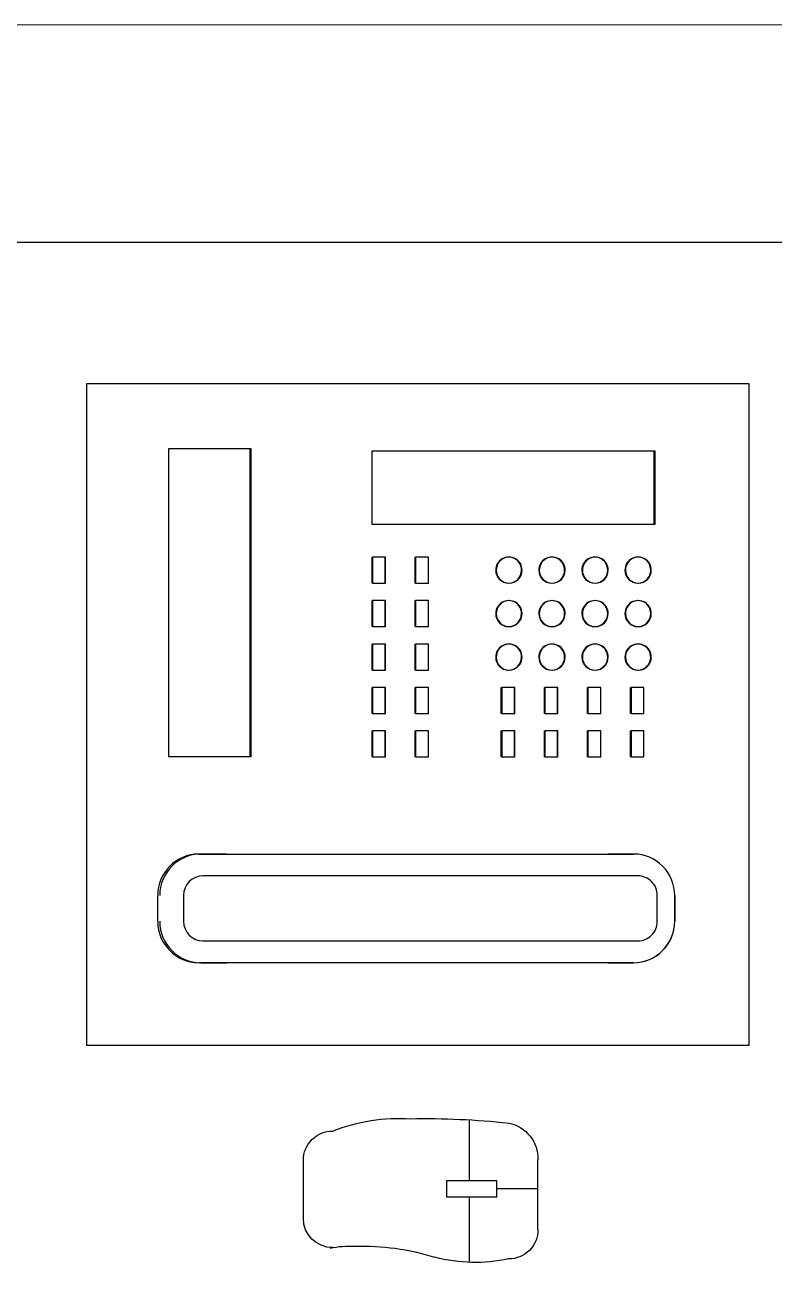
# Model space of a CAD drawing. Header units: metres. Extents: x -22 to 564, y 0 to 143.
# Drawn here: x 328.657 to 329.002, y 47.504 to 48.075 of the extents above; entities that cross this region are included whole.
import ezdxf

# ---------------------------------------------------------------- set-up
doc = ezdxf.new("R2010")
doc.units = ezdxf.units.M
doc.layers.add('XREF 3N NEURO-ONCOLOGIA$0$MOBILIARIO', color=161, linetype='Continuous')
doc.layers.add('XREF 3N NEURO-ONCOLOGIA$0$MUROS DE TABLAROCA', color=150, linetype='Continuous', lineweight=13)

# ---------------------------------------------------------------- blocks, each defined once
blk = doc.blocks.new('XREF 3N NEURO-ONCOLOGIA$0$XR-00$0$modulo escritorio oficina')
at = {"layer": 'XREF 3N NEURO-ONCOLOGIA$0$MOBILIARIO'}
blk.add_line((124.8812968112108, 260.985179251007), (124.8812968112254, 262.635179251007), dxfattribs=at)
at = {"layer": 'XREF 3N NEURO-ONCOLOGIA$0$MOBILIARIO', "linetype": 'ByBlock'}
for p, q in [((124.4266797823293, 262.2199957075472), (124.4588289281746, 262.2199989869669)), ((124.4455817171765, 262.2010280851218), (124.445579782121, 262.219997635385)), ((124.4417804544719, 262.201027697226), (124.4491271793304, 262.2010284467078)), ((124.4417828188671, 262.1778480348121), (124.4417804544719, 262.201027697226)), ((124.4491271793304, 262.2010284467078), (124.4491295434927, 262.1778487840611)), ((124.4115771294964, 262.1884941668659), (124.4417817327121, 262.1884972479138)), ((124.4491284575706, 262.1884979971628), (124.4772097302994, 262.1885008616782)), ((124.4491295434927, 262.1778487840611), (124.4417828188671, 262.1778480348121)), ((124.4318821083216, 262.1119962376952), (124.4585510638935, 262.1119989580884))]:
    blk.add_line(p, q, dxfattribs=at)
for centre, radius, start, end in [((124.4266811592897, 262.2064957076627), 0.0135, 90.00584433408278, 180.005844347423), ((124.4592821986807, 262.2032476880531), 0.0167574302475875, 11.19356323706543, 91.54997728301122), ((124.4842884240133, 262.1910862715858), 0.07275748339815839, 167.7737344032765, 194.7782228783667), ((124.1197407103536, 262.1679938955176), 0.3580567494044902, 358.9446766373549, 6.173750633639234), ((124.3091077215431, 262.1391915774848), 0.110002766507054, 358.153405710422, 17.64061393655369), ((124.3945263943096, 262.1561813536509), 0.08337377176634189, 338.4080663030067, 3.588178907558251), ((124.3757363064142, 262.1334186005815), 0.04337433132495089, 347.8701911982876, 2.944785965139447), ((124.4318807311283, 262.1254962375797), 0.0135, 180.005844347423, 270.0058443340828), ((124.4585496869331, 262.1254989579729), 0.0135, 270.0058443340828, 0.005844347422991372)]:
    blk.add_arc(centre, radius, start, end, dxfattribs=at)
blk = doc.blocks.new('XREF 3N NEURO-ONCOLOGIA$0$XR-00$0$Teléfono 1')
at = {"layer": 'XREF 3N NEURO-ONCOLOGIA$0$MOBILIARIO'}
for p, q in [((44.22023856500164, 6.692292773164809), (44.52503856504336, 6.692292773164809)), ((44.22023856500164, 6.387492773123085), (44.22023856500164, 6.692292773164809)), ((44.52503856504336, 6.692292773164809), (44.52503856504336, 6.387492773123085)), ((44.25801465846598, 6.520292772911489), (44.25801465893164, 6.662292773136869)), ((44.25801465893164, 6.662292773136869), (44.29579075286165, 6.662292773136869)), ((44.29553255066276, 6.52029277314432), (44.29553255019709, 6.662292773136869)), ((44.29579075286165, 6.662292773136869), (44.29579075286165, 6.52029277314432)), ((44.35156735079363, 6.66119277314283), (44.48170340294018, 6.661192772909999)), ((44.35156735079363, 6.627323695924133), (44.35156735079363, 6.66119277314283)), ((44.48144520074129, 6.627323695924133), (44.48144519934431, 6.661192772909999)), ((44.48170340294018, 6.661192772909999), (44.48170340340585, 6.627323695924133)), ((44.48170340340585, 6.627323695924133), (44.35156735079363, 6.627323695924133)), ((44.35156735079363, 6.600292772985995), (44.35156735079363, 6.612292773090303)), ((44.35156735079363, 6.612292773090303), (44.35182555438951, 6.612292773090303)), ((44.35777454450727, 6.612292773090303), (44.35182555438951, 6.612292773090303)), ((44.35182555438951, 6.612292773090303), (44.35182555392385, 6.600292772985995)), ((44.35751634230837, 6.612292773090303), (44.35751634184271, 6.600292773218825)), ((44.35777454450727, 6.600292773218825), (44.35777454450727, 6.612292773090303)), ((44.37139732157812, 6.600292772985995), (44.37139732111245, 6.612292773090303)), ((44.37139732111245, 6.612292773090303), (44.37165552424267, 6.612292773090303)), ((44.37760451575741, 6.612292773090303), (44.37165552424267, 6.612292773090303)), ((44.37165552424267, 6.612292773090303), (44.37165552517399, 6.600292773218825)), ((44.37734631355852, 6.612292773090303), (44.37734631309286, 6.600292773218825)), ((44.37760451529175, 6.600292773218825), (44.37760451575741, 6.612292773090303)), ((44.41469635441899, 6.612292773090303), (44.41443815082312, 6.612292773090303)), ((44.43452632473782, 6.612292773090303), (44.43426812114194, 6.612292773090303)), ((44.45435629459098, 6.612292773090303), (44.45409809146076, 6.612292773090303)), ((44.47418626584113, 6.612292773090303), (44.47392806224525, 6.612292773090303)), ((44.35182555392385, 6.600292772985995), (44.35156735079363, 6.600292772985995)), ((44.35182555392385, 6.600292772985995), (44.35777454450727, 6.600292773218825)), ((44.37165552517399, 6.600292773218825), (44.37139732157812, 6.600292772985995)), ((44.37165552517399, 6.600292773218825), (44.37760451529175, 6.600292773218825)), ((44.41443815035746, 6.600292773218825), (44.41469635395333, 6.600292772985995)), ((44.43426812067628, 6.600292772985995), (44.43452632380649, 6.600292773451656)), ((44.45409809192643, 6.600292772985995), (44.45435629505664, 6.600292773218825)), ((44.47392806224525, 6.600292772985995), (44.47418626584113, 6.600292773218825)), ((44.35156735079363, 6.580292773200199), (44.35156735079363, 6.592292773071676)), ((44.35156735079363, 6.592292773071676), (44.35182555438951, 6.592292773071676)), ((44.35182555438951, 6.592292773071676), (44.35182555345818, 6.580292772967368)), ((44.35777454450727, 6.592292773071676), (44.35182555438951, 6.592292773071676)), ((44.35751634184271, 6.592292773071676), (44.35751634184271, 6.580292773200199)), ((44.35777454450727, 6.580292773200199), (44.35777454450727, 6.592292773071676)), ((44.37139732157812, 6.580292773200199), (44.37139732064679, 6.592292773071676)), ((44.37139732064679, 6.592292773071676), (44.37165552424267, 6.592292773071676)), ((44.37760451575741, 6.592292773071676), (44.37165552424267, 6.592292773071676)), ((44.37165552424267, 6.592292773071676), (44.37165552517399, 6.580292772967368)), ((44.37734631309286, 6.592292773071676), (44.37734631309286, 6.580292773200199)), ((44.37760451529175, 6.580292773200199), (44.37760451575741, 6.592292773071676)), ((44.41469635441899, 6.592292773071676), (44.41443815082312, 6.592292773071676)), ((44.43452632473782, 6.592292773071676), (44.43426812114194, 6.592292773071676)), ((44.45435629459098, 6.592292773071676), (44.4540980909951, 6.592292773071676)), ((44.47418626584113, 6.592292773071676), (44.47392806224525, 6.592292773071676)), ((44.35182555345818, 6.580292772967368), (44.35156735079363, 6.580292773200199)), ((44.35182555345818, 6.580292772967368), (44.35777454450727, 6.580292773200199)), ((44.37165552517399, 6.580292772967368), (44.37139732157812, 6.580292773200199)), ((44.37165552517399, 6.580292772967368), (44.37760451529175, 6.580292773200199)), ((44.41443815035746, 6.580292773200199), (44.41469635395333, 6.580292773200199)), ((44.43426812067628, 6.580292773200199), (44.43452632380649, 6.580292773200199)), ((44.45409809146076, 6.580292773200199), (44.45435629505664, 6.580292773200199)), ((44.47392806177959, 6.580292773200199), (44.47418626537547, 6.580292773200199)), ((44.35156735032797, 6.560292772948742), (44.35156735079363, 6.57229277305305)), ((44.35156735079363, 6.57229277305305), (44.35182555438951, 6.57229277305305)), ((44.35182555438951, 6.57229277305305), (44.35182555345818, 6.560292772948742)), ((44.35777454450727, 6.572292773285881), (44.35182555438951, 6.57229277305305)), ((44.35751634184271, 6.572292773285881), (44.35751634184271, 6.560292773181573)), ((44.35777454450727, 6.560292773181573), (44.35777454450727, 6.572292773285881)), ((44.37139732157812, 6.560292772948742), (44.37139732111245, 6.57229277305305)), ((44.37139732111245, 6.57229277305305), (44.37165552517399, 6.57229277305305)), ((44.37760451575741, 6.57229277305305), (44.37165552517399, 6.57229277305305)), ((44.37165552517399, 6.57229277305305), (44.37165552470833, 6.560292773181573)), ((44.37734631309286, 6.57229277305305), (44.37734631309286, 6.560292772948742)), ((44.37760451529175, 6.560292772948742), (44.37760451575741, 6.57229277305305)), ((44.41469635395333, 6.572292773285881), (44.41443815035746, 6.57229277305305)), ((44.43452632427216, 6.57229277305305), (44.43426812114194, 6.57229277305305)), ((44.45435629459098, 6.57229277305305), (44.4540980909951, 6.57229277305305)), ((44.47418626584113, 6.57229277305305), (44.47392806224525, 6.57229277305305)), ((44.35182555345818, 6.560292772948742), (44.35156735032797, 6.560292772948742)), ((44.35182555345818, 6.560292772948742), (44.35777454450727, 6.560292773181573)), ((44.37165552470833, 6.560292773181573), (44.37139732157812, 6.560292772948742)), ((44.37165552470833, 6.560292773181573), (44.37760451529175, 6.560292772948742)), ((44.41443815035746, 6.560292773181573), (44.41469635395333, 6.560292772948742)), ((44.43426812021062, 6.560292773181573), (44.43452632380649, 6.560292773181573)), ((44.45409809146076, 6.560292773181573), (44.45435629505664, 6.560292773181573)), ((44.47392806177959, 6.560292773181573), (44.4741862649098, 6.560292773181573)), ((44.35156734986231, 6.540292772930115), (44.35156735079363, 6.552292773267254)), ((44.35156735079363, 6.552292773267254), (44.35182555392385, 6.552292773034424)), ((44.35182555392385, 6.552292773034424), (44.35182555345818, 6.540292773162946)), ((44.35777454450727, 6.552292773034424), (44.35182555392385, 6.552292773034424)), ((44.35751634184271, 6.552292773267254), (44.35751634184271, 6.540292773162946)), ((44.35777454543859, 6.540292773162946), (44.35777454450727, 6.552292773034424)), ((44.37139732111245, 6.540292773162946), (44.37139732157812, 6.552292773034424)), ((44.37139732157812, 6.552292773034424), (44.37165552517399, 6.552292773034424)), ((44.37760451529175, 6.552292773034424), (44.37165552517399, 6.552292773034424)), ((44.37165552517399, 6.552292773034424), (44.37165552470833, 6.540292773162946)), ((44.37734631309286, 6.552292773034424), (44.3773463126272, 6.540292773162946)), ((44.37760451529175, 6.540292772930115), (44.37760451529175, 6.552292773034424)), ((44.41105726268142, 6.540292773162946), (44.41105726221576, 6.552292773034424)), ((44.41105726221576, 6.552292773034424), (44.41131546534598, 6.552292773034424)), ((44.41726445639506, 6.552292773034424), (44.41131546534598, 6.552292773034424)), ((44.41131546534598, 6.552292773034424), (44.41131546581164, 6.540292773162946)), ((44.41700625326484, 6.552292773267254), (44.41700625419617, 6.540292773162946)), ((44.41726445639506, 6.540292773162946), (44.41726445639506, 6.552292773034424)), ((44.43088723300025, 6.540292772930115), (44.43088723300025, 6.552292773034424)), ((44.43088723300025, 6.552292773034424), (44.43114543659613, 6.552292773034424)), ((44.43709442671388, 6.552292773500085), (44.43114543659613, 6.552292773034424)), ((44.43114543659613, 6.552292773034424), (44.43114543659613, 6.540292772930115)), ((44.43683622404933, 6.552292773500085), (44.43683622404933, 6.540292772930115)), ((44.43709442671388, 6.540292773162946), (44.43709442671388, 6.552292773500085)), ((44.45071720285341, 6.540292773162946), (44.45071720331907, 6.552292773267254)), ((44.45071720331907, 6.552292773267254), (44.45097540691495, 6.552292773034424)), ((44.45097540691495, 6.552292773034424), (44.45097540644929, 6.540292773162946)), ((44.45692439703271, 6.552292773267254), (44.45097540691495, 6.552292773034424)), ((44.45666619483382, 6.552292773034424), (44.45666619436815, 6.540292773162946)), ((44.45692439703271, 6.540292773162946), (44.45692439703271, 6.552292773267254)), ((44.47054717410356, 6.540292772930115), (44.4705471736379, 6.552292773034424)), ((44.4705471736379, 6.552292773034424), (44.47080537769943, 6.552292773034424)), ((44.47675436828285, 6.552292773267254), (44.47080537769943, 6.552292773034424)), ((44.47080537769943, 6.552292773034424), (44.47080537769943, 6.540292772930115)), ((44.47649616608396, 6.552292773034424), (44.4764961656183, 6.540292772930115)), ((44.47675436781719, 6.540292773162946), (44.47675436828285, 6.552292773267254)), ((44.35182555345818, 6.540292773162946), (44.35156734986231, 6.540292772930115)), ((44.35182555345818, 6.540292773162946), (44.35777454543859, 6.540292773162946)), ((44.37165552470833, 6.540292773162946), (44.37139732111245, 6.540292773162946)), ((44.37165552470833, 6.540292773162946), (44.37760451529175, 6.540292772930115)), ((44.41131546581164, 6.540292773162946), (44.41105726268142, 6.540292773162946)), ((44.41131546581164, 6.540292773162946), (44.41726445639506, 6.540292773162946)), ((44.43114543659613, 6.540292772930115), (44.43088723300025, 6.540292772930115)), ((44.43114543659613, 6.540292772930115), (44.43709442671388, 6.540292773162946)), ((44.45097540644929, 6.540292773162946), (44.45071720285341, 6.540292773162946)), ((44.45097540644929, 6.540292773162946), (44.45692439703271, 6.540292773162946)), ((44.47080537769943, 6.540292772930115), (44.47054717410356, 6.540292772930115)), ((44.47080537769943, 6.540292772930115), (44.47675436781719, 6.540292773162946)), ((44.35156735079363, 6.52029277314432), (44.35156735079363, 6.532292773015797)), ((44.35156735079363, 6.532292773015797), (44.35182555345818, 6.532292773015797)), ((44.35777454450727, 6.532292773015797), (44.35182555345818, 6.532292773015797)), ((44.35182555345818, 6.532292773015797), (44.35182555345818, 6.52029277314432)), ((44.35751634184271, 6.532292773015797), (44.35751634277403, 6.52029277314432)), ((44.35777454497293, 6.52029277314432), (44.35777454450727, 6.532292773015797)), ((44.37139732157812, 6.52029277314432), (44.37139732157812, 6.532292773015797)), ((44.37139732157812, 6.532292773015797), (44.37165552517399, 6.532292773015797)), ((44.37760451529175, 6.532292773015797), (44.37165552517399, 6.532292773015797)), ((44.37165552517399, 6.532292773015797), (44.37165552470833, 6.520292772911489)), ((44.37734631309286, 6.532292773015797), (44.3773463126272, 6.52029277314432)), ((44.37760451529175, 6.52029277314432), (44.37760451529175, 6.532292773015797)), ((44.41105726221576, 6.52029277314432), (44.4110572617501, 6.532292773015797)), ((44.4110572617501, 6.532292773015797), (44.41131546534598, 6.532292773015797)), ((44.41726445639506, 6.532292773015797), (44.41131546534598, 6.532292773015797)), ((44.41131546534598, 6.532292773015797), (44.41131546581164, 6.52029277314432)), ((44.41700625326484, 6.532292773015797), (44.41700625419617, 6.520292772911489)), ((44.41726445639506, 6.52029277314432), (44.41726445639506, 6.532292773015797)), ((44.43088723300025, 6.520292772911489), (44.43088723300025, 6.532292773015797)), ((44.43088723300025, 6.532292773015797), (44.43114543659613, 6.532292773015797)), ((44.43114543659613, 6.532292773015797), (44.43114543613046, 6.52029277314432)), ((44.43709442671388, 6.532292773015797), (44.43114543659613, 6.532292773015797)), ((44.43683622404933, 6.532292773015797), (44.43683622404933, 6.52029277314432)), ((44.43709442671388, 6.52029277314432), (44.43709442671388, 6.532292773015797)), ((44.45071720285341, 6.52029277314432), (44.45071720331907, 6.532292773015797)), ((44.45071720331907, 6.532292773015797), (44.45097540644929, 6.532292773015797)), ((44.45692439703271, 6.532292773015797), (44.45097540644929, 6.532292773015797)), ((44.45097540644929, 6.532292773015797), (44.45097540644929, 6.52029277314432)), ((44.45666619436815, 6.532292773015797), (44.45666619436815, 6.52029277314432)), ((44.45692439796403, 6.520292772911489), (44.45692439703271, 6.532292773015797)), ((44.47054717410356, 6.520292772911489), (44.47054717410356, 6.532292773015797)), ((44.47054717410356, 6.532292773015797), (44.47080537769943, 6.532292773015797)), ((44.47675436781719, 6.532292773015797), (44.47080537769943, 6.532292773015797)), ((44.47080537769943, 6.532292773015797), (44.47080537769943, 6.520292772911489)), ((44.47649616608396, 6.532292773015797), (44.47649616515264, 6.52029277314432)), ((44.47675436781719, 6.52029277314432), (44.47675436781719, 6.532292773015797)), ((44.29579075286165, 6.52029277314432), (44.25801465846598, 6.520292772911489)), ((44.35182555345818, 6.52029277314432), (44.35156735079363, 6.52029277314432)), ((44.35182555345818, 6.52029277314432), (44.35777454497293, 6.52029277314432)), ((44.37165552470833, 6.520292772911489), (44.37139732157812, 6.52029277314432)), ((44.37165552470833, 6.520292772911489), (44.37760451529175, 6.52029277314432)), ((44.41131546581164, 6.52029277314432), (44.41105726221576, 6.52029277314432)), ((44.41131546581164, 6.52029277314432), (44.41726445639506, 6.52029277314432)), ((44.43114543613046, 6.52029277314432), (44.43088723300025, 6.520292772911489)), ((44.43114543613046, 6.52029277314432), (44.43709442671388, 6.52029277314432)), ((44.45097540644929, 6.52029277314432), (44.45071720285341, 6.52029277314432)), ((44.45097540644929, 6.52029277314432), (44.45692439796403, 6.520292772911489)), ((44.47080537769943, 6.520292772911489), (44.47054717410356, 6.520292772911489)), ((44.47080537769943, 6.520292772911489), (44.47675436781719, 6.52029277314432)), ((44.27180574694648, 6.475592772942036), (44.47198929917067, 6.475592773174867)), ((44.28454650286585, 6.475592772942036), (44.27274767123163, 6.475592772942036)), ((44.47198929917067, 6.475592773174867), (44.46019046660513, 6.475592773174867)), ((44.47393873007968, 6.465571679407731), (44.27375517832115, 6.465571679407731)), ((44.25291769998148, 6.444642773130909), (44.25291769951582, 6.456542773172259)), ((44.26480303006247, 6.456542773172259), (44.26480303006247, 6.444642773130909)), ((44.48289087787271, 6.444642773130909), (44.48289087740704, 6.456542773172259)), ((44.49087734613568, 6.444642773130909), (44.49087734613568, 6.456542773172259)), ((44.49087734613568, 6.456542773172259), (44.49087734613568, 6.444642773130909)), ((44.27375517738983, 6.435613866895437), (44.47393873007968, 6.435613866895437)), ((44.47198929917067, 6.425592773128301), (44.27180574741215, 6.425592773128301)), ((44.2727476703003, 6.425592773128301), (44.28454650286585, 6.425592773128301)), ((44.46019046660513, 6.425592773128301), (44.47198929917067, 6.425592773128301)), ((44.52503856504336, 6.387492773123085), (44.22023856500164, 6.387492773123085))]:
    blk.add_line(p, q, dxfattribs=at)
for centre, major_axis, ratio, start_param, end_param in [((44.41443815035746, 6.606292773038149), (-1.332267629550189e-18, 0.006000000000000004), 0.991498526331161, 4.712388980384685, 7.85398163397448), ((44.41469635348767, 6.606292773038149), (-1.332267629550189e-18, 0.006000000000000004), 0.991498526331161, 4.712388980384678, 7.853981633974473), ((44.43426812114194, 6.60629277327098), (-1.332267629550186e-18, 0.005999999999999989), 0.9914985263311633, 4.712388980384685, 7.853981633974482), ((44.43452632473782, 6.60629277327098), (-1.332267629550186e-18, 0.005999999999999989), 0.9914985263311633, 4.712388980384678, 7.853981633974475), ((44.45409809146076, 6.606292773038149), (-1.332267629550189e-18, 0.006000000000000004), 0.991498526331161, 4.712388980384685, 7.85398163397448), ((44.45435629505664, 6.606292773038149), (8.396616735240063e-16, 0.006000000000000002), 0.991498526331161, 4.712388980384816, 7.853981633974611), ((44.47392806177959, 6.606292773038149), (-1.332267629550186e-18, 0.005999999999999989), 0.9914985263311586, 4.712388980384685, 7.853981633974482), ((44.4741862649098, 6.60629277327098), (8.394951400703106e-16, 0.005999999999999987), 0.9914985263311725, 4.712388980384816, 7.853981633974612), ((44.41443815035746, 6.606292773038149), (1.652844527910699e-15, 0.005999999999999991), 0.9914985263311633, 1.570796326795175, 4.712388980384953), ((44.41469635348767, 6.606292773038149), (1.265654248072677e-17, 0.005999999999999991), 0.9914985263311633, 1.570796326794894, 4.712388980384674), ((44.43426812114194, 6.60629277327098), (-1.332267629550188e-18, 0.005999999999999997), 0.9914985263311622, 1.570796326794897, 4.712388980384678), ((44.43452632473782, 6.60629277327098), (8.255063299600347e-16, 0.005999999999999997), 0.9914985263311622, 1.570796326795031, 4.712388980384809), ((44.45409809146076, 6.606292773038149), (1.265654248072677e-17, 0.005999999999999991), 0.9914985263311633, 1.570796326794903, 4.712388980384681), ((44.45435629505664, 6.606292773038149), (1.265654248072677e-17, 0.005999999999999991), 0.9914985263311633, 1.570796326794894, 4.712388980384674), ((44.47392806177959, 6.606292773038149), (-1.332267629550188e-18, 0.005999999999999997), 0.9914985263311622, 1.570796326794897, 4.712388980384678), ((44.4741862649098, 6.60629277327098), (-1.332267629550188e-18, 0.005999999999999997), 0.9914985263311575, 1.570796326794896, 4.712388980384674), ((44.41443815035746, 6.586292773019522), (-1.332267629550188e-18, 0.005999999999999997), 0.9914985263311622, 4.712388980384685, 7.853981633974482), ((44.41469635348767, 6.586292773019522), (8.396616735240052e-16, 0.005999999999999994), 0.9914985263311622, 4.712388980384816, 7.853981633974612), ((44.43426812114194, 6.586292773252353), (-1.332267629550188e-18, 0.005999999999999997), 0.9914985263311622, 4.712388980384685, 7.853981633974482), ((44.43452632473782, 6.586292773252353), (-1.332267629550188e-18, 0.005999999999999997), 0.9914985263311622, 4.712388980384678, 7.853981633974475), ((44.45409809146076, 6.586292773019522), (-1.332267629550188e-18, 0.005999999999999997), 0.9914985263311622, 4.712388980384685, 7.853981633974482), ((44.45435629505664, 6.586292773019522), (-1.332267629550188e-18, 0.005999999999999997), 0.9914985263311622, 4.712388980384678, 7.853981633974475), ((44.47392806131393, 6.586292773252353), (-1.332267629550188e-18, 0.005999999999999997), 0.9914985263311668, 4.712388980384685, 7.853981633974482), ((44.47418626537547, 6.586292773252353), (-1.332267629550188e-18, 0.005999999999999997), 0.9914985263311622, 4.712388980384678, 7.853981633974475), ((44.41443815035746, 6.586292773019522), (-1.332267629550188e-18, 0.005999999999999997), 0.9914985263311622, 1.570796326794897, 4.712388980384679), ((44.41469635348767, 6.586292773019522), (8.255063299600347e-16, 0.005999999999999997), 0.9914985263311622, 1.570796326795031, 4.712388980384809), ((44.43426812114194, 6.586292773252353), (-1.332267629550188e-18, 0.005999999999999997), 0.9914985263311622, 1.570796326794897, 4.712388980384679), ((44.43452632473782, 6.586292773252353), (8.255063299600347e-16, 0.005999999999999997), 0.9914985263311622, 1.570796326795031, 4.712388980384809), ((44.45409809146076, 6.586292773019522), (-1.332267629550188e-18, 0.005999999999999997), 0.9914985263311622, 1.570796326794897, 4.712388980384679), ((44.45435629505664, 6.586292773019522), (8.255063299600347e-16, 0.005999999999999997), 0.9914985263311622, 1.570796326795031, 4.712388980384809), ((44.47392806131393, 6.586292773252353), (1.2463363674442e-15, 0.005999999999999997), 0.9914985263311622, 1.570796326795107, 4.712388980384883), ((44.47418626537547, 6.586292773252353), (2.465194715028927e-15, 0.005999999999999995), 0.9914985263311668, 1.570796326795302, 4.71238898038508), ((44.41443815035746, 6.566292773000896), (-1.332267629550188e-18, 0.005999999999999997), 0.9914985263311622, 4.712388980384685, 7.853981633974482), ((44.41469635348767, 6.566292773000896), (1.042499420123022e-15, 0.005999999999999997), 0.9914985263311622, 4.71238898038485, 7.853981633974646), ((44.43426812114194, 6.566292773000896), (-1.332267629550188e-18, 0.005999999999999997), 0.9914985263311622, 4.712388980384685, 7.853981633974482), ((44.43452632473782, 6.566292773000896), (-1.332267629550188e-18, 0.005999999999999997), 0.9914985263311622, 4.712388980384679, 7.853981633974475), ((44.45409809146076, 6.566292773000896), (-1.332267629550188e-18, 0.005999999999999997), 0.9914985263311622, 4.712388980384685, 7.853981633974482), ((44.45435629505664, 6.566292773000896), (-1.332267629550188e-18, 0.005999999999999997), 0.9914985263311622, 4.712388980384679, 7.853981633974475), ((44.47392806131393, 6.566292773000896), (-1.332267629550188e-18, 0.005999999999999997), 0.9914985263311622, 4.712388980384685, 7.853981633974482), ((44.47418626537547, 6.566292773000896), (1.042499420123022e-15, 0.005999999999999997), 0.9914985263311622, 4.71238898038485, 7.853981633974646), ((44.41443815035746, 6.566292773000896), (-1.332267629550188e-18, 0.005999999999999997), 0.9914985263311622, 1.570796326794895, 4.71238898038468), ((44.41469635348767, 6.566292773000896), (4.186651025861462e-16, 0.005999999999999994), 0.9914985263311622, 1.570796326794963, 4.712388980384741), ((44.43426812114194, 6.566292773000896), (-1.332267629550188e-18, 0.005999999999999997), 0.9914985263311622, 1.570796326794895, 4.712388980384679), ((44.43452632473782, 6.566292773000896), (2.059186154923508e-15, 0.005999999999999998), 0.9914985263311622, 1.570796326795234, 4.712388980385011), ((44.45409809146076, 6.566292773000896), (-1.332267629550188e-18, 0.005999999999999997), 0.9914985263311622, 1.570796326794895, 4.71238898038468), ((44.45435629505664, 6.566292773000896), (4.186651025861462e-16, 0.005999999999999994), 0.9914985263311622, 1.570796326794963, 4.712388980384741), ((44.47392806131393, 6.566292773000896), (-1.332267629550188e-18, 0.005999999999999997), 0.9914985263311622, 1.570796326794895, 4.712388980384679), ((44.47418626537547, 6.566292773000896), (-1.332267629550188e-18, 0.005999999999999997), 0.9914985263311575, 1.570796326794895, 4.712388980384673), ((44.27180574648082, 6.456542773172259), (-4.229949723821848e-18, 0.01905), 0.9914985263311606, 3.108624468950438e-15, 1.570796326794897), ((44.27274767076597, 6.456542773172259), (-5.287437154777282e-18, 0.0190499999999999), 0.9914985263311602, 2.442490654175344e-15, 1.570796326794898), ((44.47198929917067, 6.456542773172259), (8.348863267393366e-16, 0.01904999999999999), 0.991498526331161, 4.712388980384725, 6.283185307179631), ((44.47198929917067, 6.456542773172259), (1.622714462801157e-15, 0.01905000000000001), 0.9914985263311603, 4.71238898038477, 6.283185307179672), ((44.27375517738983, 6.456542773172259), (-1.503614940889808e-18, 0.009028906250000066), 0.9914985263311608, 0, 1.570796326794889), ((44.47393873007968, 6.456542773172259), (8.390171370165064e-16, 0.009028906249999996), 0.9914985263311606, 4.712388980384771, 6.283185307179674), ((44.27180574741215, 6.444642773130909), (8.65024718521567e-16, 0.01904999999999999), 0.9914985263311614, 1.57079632679494, 3.141592653589827), ((44.27274767076597, 6.444642773130909), (4.095648820090513e-15, 0.01905000000000004), 0.9914985263311621, 1.57079632679511, 3.141592653589997), ((44.27375517738983, 6.444642773130909), (4.445688175230838e-16, 0.00902890625000001), 0.9914985263311614, 1.570796326794938, 3.141592653589825), ((44.47198929917067, 6.444642772898078), (-4.229949723821845e-18, 0.01904999999999999), 0.991498526331164, 3.141592653589791, 4.712388980384683), ((44.47198929917067, 6.444642772898078), (-4.229949723821845e-18, 0.01904999999999999), 0.991498526331161, 3.141592653589789, 4.712388980384688), ((44.47393873007968, 6.444642773130909), (-1.503614940889792e-18, 0.009028906249999968), 0.9914985263311638, 3.141592653589782, 4.712388980384682)]:
    blk.add_ellipse(centre, major_axis=major_axis, ratio=ratio, start_param=start_param, end_param=end_param, dxfattribs=at)
blk = doc.blocks.new('XREF 3N NEURO-ONCOLOGIA')
at = {"layer": 'XREF 3N NEURO-ONCOLOGIA$0$MUROS DE TABLAROCA'}
for p, q in [((15.80796161765524, 11.12006883282089), (15.80796161765524, 6.968960625782651)), ((15.70796161765524, 10.07006919354065), (15.70796161765524, 6.968960625782652))]:
    blk.add_line(p, q, dxfattribs=at)
at = {"layer": 'XREF 3N NEURO-ONCOLOGIA$0$MOBILIARIO', "extrusion": (0, 0, -1), "xscale": 1.000021560058902, "yscale": 1.000021560058902, "zscale": -1.000021560058902, "rotation": 180}
blk.add_blockref('XREF 3N NEURO-ONCOLOGIA$0$XR-00$0$modulo escritorio oficina', (109.1760276416704, 270.5608645203554), dxfattribs=at)
at = {"layer": 'XREF 3N NEURO-ONCOLOGIA$0$MOBILIARIO', "xscale": 1.000021560058902, "yscale": 1.000021560058902, "zscale": 1.000021560058902, "rotation": 270}
blk.add_blockref('XREF 3N NEURO-ONCOLOGIA$0$XR-00$0$Teléfono 1', (8.950465957420656, 52.76414050098971), dxfattribs=at)

msp = doc.modelspace()

# ---------------------------------------------------------------- block references
at = {"rotation": 90}
msp.add_blockref('XREF 3N NEURO-ONCOLOGIA', (337.2286213938801, 32.26709167037922), dxfattribs=at)

doc.saveas('drawing.dxf')
